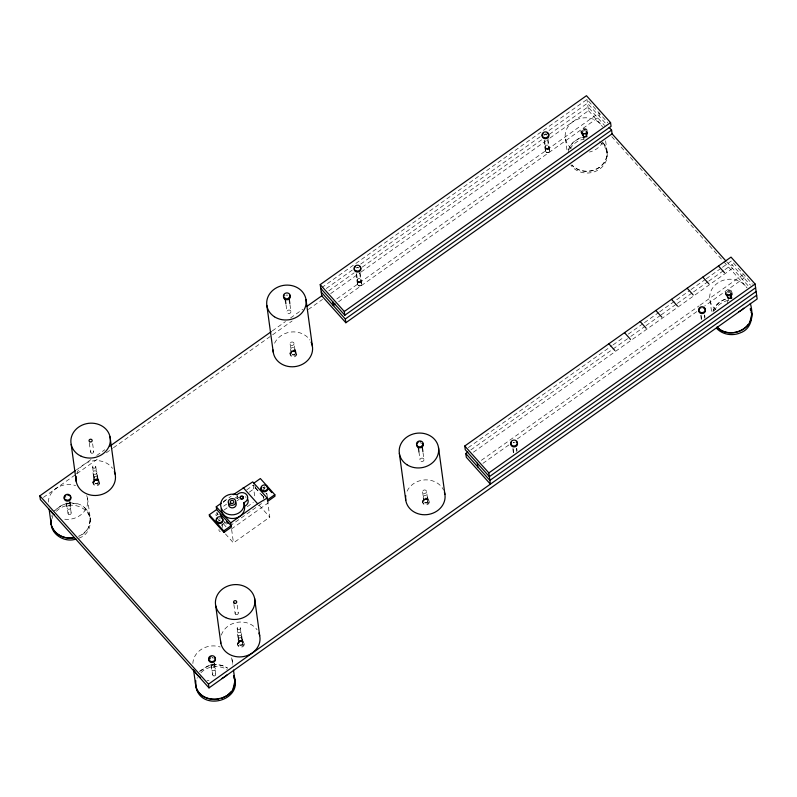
<?xml version="1.0" encoding="UTF-8"?>
<svg xmlns="http://www.w3.org/2000/svg" width="797" height="797" viewBox="0 0 797 797"><rect width="100%" height="100%" fill="white"/><g stroke="black" fill="none" stroke-linecap="round" stroke-linejoin="round"><path stroke-width="0.6" stroke-dasharray="3.98 2.99" d="M90.38 519.564L88.477 527.584M51.895 518.867L52.801 516.157M568.112 152.327L569.427 147.943A19.556 17.185 -7.8 0 1 587.957 136.725M713.016 311.717C715.118 303.637 723.377 298.367 731.467 297.958M51.685 516.297L52.233 515.001M197.038 678.287L197.347 677.57M713.056 311.019C716.005 302.252 725.668 297.331 734.565 297.998M714.172 310.88C717.081 305.062 722.999 301.206 729.325 300.13M78.923 538.144C96.845 532.306 92.552 503.076 73.194 503.276C63.999 499.839 46.774 518.03 58.589 507.191C64.487 503.066 72.388 502.07 79.122 504.64M86.933 530.005L82.679 534.1L78.664 536.271C91.824 532.067 94.534 512.302 81.802 505.926M236.221 498.085L237.556 498.494L238.203 497.806A5.938 5.22 -7.8 0 1 239.19 497.109M56.388 511.315C66.061 500.665 87.58 504.222 90.39 519.325L90.131 517.452M200.934 672.728C207.579 665.854 219.026 664.628 227.145 669.58M321.739 287.627L586.971 99.446L607.852 122.758M326.302 288.494L352.623 269.824M360.722 264.076L540.924 136.227M549.023 130.479L587.489 103.182L605.959 123.814M76.392 469.911L91.615 459.112M96.696 455.515L104.815 449.747M272.305 330.914L285.505 321.55M290.576 317.953L302.76 309.306M328.842 290.805L354.147 272.843M362.246 267.105L542.448 139.256M549.432 134.294L587.997 106.928L604.614 125.488M43.407 497.428L75.894 474.384M76.91 473.657L98.22 458.534M106.34 452.776L112.437 448.452M113.453 447.735L292.11 320.972M308.349 309.455L322.556 299.373M330.675 293.605L360.114 272.723M361.131 271.996L548.924 138.758M549.94 138.04L588.515 110.673L586.971 99.446M336.822 298.925L599.025 112.895L599.533 116.641L338.346 301.943M223.26 501.781L231.24 496.113M223.638 506.225L226.647 504.093M234.687 498.394L237.695 496.252M246.731 489.846L253.755 484.855M218.129 514.244L216.117 515.669L215.738 512.86M224.156 509.97L227.165 507.838M237.207 500.715L239.21 499.291M249.252 492.167L255.279 487.894L254.891 485.084M222.044 524.615L225.073 522.463M247.279 506.713L253.326 502.419M229.865 526.01L263.996 501.791M231.379 529.039L268.529 502.688M225.441 533.94L233.471 542.906L269.804 517.123L267.653 501.403M468.317 447.605L612.066 345.609M613.072 344.892L624.21 336.992M628.265 334.122L643.448 323.343M644.464 322.626L658.631 312.573M659.647 311.856L690.013 290.307M691.029 289.59L705.196 279.528M706.212 278.811L721.395 268.041M722.411 267.324L731.516 260.858L752.398 284.17M470.848 449.906L629.789 337.141M630.796 336.424L644.972 326.372M645.988 325.654L660.155 315.592M661.171 314.875L676.354 304.105M677.37 303.388L692.553 292.609M693.569 291.891L707.736 281.839M708.752 281.122L723.935 270.342M724.951 269.625L732.035 264.604L750.505 285.226M473.388 452.218L732.543 268.34L732.035 264.604M481.368 460.337L699.019 305.909M700.035 305.191L743.561 274.307L744.079 278.053L704.598 306.068M482.892 463.366L509.213 444.686M517.313 438.938L697.514 311.089M208.565 665.834C201.502 668.693 190.752 678.386 207.599 666.192C214.074 663.831 221.805 664.08 227.553 668.155C222.911 665.087 217.033 663.991 211.554 665.027M568.889 149.716L568.51 149.607A19.795 17.404 -7.8 0 1 586.921 136.546M726.734 261.854L749.16 286.9M588.515 110.673L602.632 126.444M611.777 136.646L723.088 260.958M723.925 261.884L747.178 287.856M258.009 490.643L253.197 485.253L254.851 497.358M261.227 494.23L263.638 496.92M255.279 487.894L264.385 498.065M259.364 505.467L269.804 517.123M216.435 512.85L218.089 514.703M223.887 521.178L228.032 525.801M223.578 523.998L226.059 526.767M731.088 292.589L731.596 296.335M731.008 296.424L731.317 298.666L730.979 293.804A1.983 1.724 -4.4 0 0 727.97 292.429A1.983 1.724 -4.4 0 0 728.059 295.418A1.983 1.724 -4.4 0 0 730.979 293.804M727.88 296.882L728.488 301.376M726.774 293.226L727.292 296.972M710.017 300.449L711.781 313.321M704.697 315.124L705.016 317.425M704.269 314.885L704.737 318.252M701.141 315.353L701.758 319.846M700.752 315.343L701.38 319.946M605.6 140.8L606.886 150.165M606.806 151.091L607.065 152.964M587.738 131.306A3.367 2.959 -7.8 0 1 582.786 134.145A3.367 2.959 -7.8 0 1 582.627 129.024A3.367 2.959 -7.8 0 1 587.738 131.306L587.867 132.242A3.367 2.959 -7.8 0 1 582.916 135.082A3.367 2.959 -7.8 0 1 582.756 129.961A3.367 2.959 -7.8 0 1 587.867 132.242M586.542 131.176L587.05 134.922M586.492 132.322A1.983 1.743 -7.8 0 1 583.573 133.996A1.983 1.743 -7.8 0 1 583.484 130.977A1.983 1.743 -7.8 0 1 586.492 132.322L587.13 137.004M586.462 135.002L586.771 137.253M583.334 135.47L583.793 138.837M582.537 132.541L583.504 139.555M582.228 131.814L582.746 135.56M581.023 131.674L581.152 132.611M565.471 139.027L567.075 150.733M549.193 146.668L549.711 150.414M547.947 139.106L549.532 150.623A1.983 1.743 -7.8 0 1 546.612 152.297A1.983 1.743 -7.8 0 1 546.513 149.278A1.983 1.743 -7.8 0 1 549.532 150.623M547.678 140.023L548.605 146.758M544.55 140.481L545.477 147.226M544.162 140.471L545.576 150.842M544.889 147.306L545.397 151.051M516.765 448.462L517.074 450.773M516.336 448.223L516.795 451.6M513.198 448.691L513.816 453.184M512.81 448.681L513.437 453.294M423.038 452.796L423.984 459.71A1.983 1.743 -7.8 0 1 421.075 461.383A1.983 1.743 -7.8 0 1 420.975 458.365A1.983 1.743 -7.8 0 1 423.984 459.71M429.214 500.865A3.367 2.959 -7.8 0 1 424.253 503.704A3.367 2.959 -7.8 0 1 424.094 498.583A3.367 2.959 -7.8 0 1 429.214 500.865L429.334 501.801A3.367 2.959 -7.8 0 1 424.383 504.64A3.367 2.959 -7.8 0 1 424.223 499.51A3.367 2.959 -7.8 0 1 429.334 501.801M427.491 496.989L428.009 500.735M426.544 491.58A1.983 1.743 -7.8 0 1 423.625 493.253A1.983 1.743 -7.8 0 1 423.536 490.235A1.983 1.743 -7.8 0 1 426.544 491.58L427.83 500.944A1.983 1.743 -7.8 0 1 424.911 502.608A1.983 1.743 -7.8 0 1 424.821 499.599A1.983 1.743 -7.8 0 1 427.83 500.944M418.933 451.859L420.039 459.929M422.599 491.799L423.874 501.164M423.187 497.627L423.695 501.373M422.5 501.233L422.619 502.17M361.26 280.016L361.768 283.762M360.015 272.444L361.589 283.971A1.983 1.743 -7.8 0 1 358.67 285.635A1.983 1.743 -7.8 0 1 358.58 282.626A1.983 1.743 -7.8 0 1 361.589 283.971M359.746 273.361L360.672 280.106M356.608 273.829L357.534 280.564M356.219 273.819L357.644 284.18M356.946 280.654L357.464 284.399M296.713 352.902A3.367 2.959 -7.8 0 1 291.752 355.741A3.367 2.959 -7.8 0 1 291.592 350.62A3.367 2.959 -7.8 0 1 296.713 352.902L296.843 353.838A3.367 2.959 -7.8 0 1 291.881 356.677A3.367 2.959 -7.8 0 1 291.722 351.547A3.367 2.959 -7.8 0 1 296.843 353.838M289.988 304.753L290.935 311.667A1.983 1.743 -7.8 0 1 288.016 313.341A1.983 1.743 -7.8 0 1 287.926 310.322A1.983 1.743 -7.8 0 1 290.935 311.667M294.99 349.026L295.508 352.772M294.043 343.617A1.983 1.743 -7.8 0 1 291.134 345.29A1.983 1.743 -7.8 0 1 291.035 342.272A1.983 1.743 -7.8 0 1 294.043 343.617L295.328 352.981A1.983 1.743 -7.8 0 1 292.409 354.645A1.983 1.743 -7.8 0 1 292.32 351.636A1.983 1.743 -7.8 0 1 295.328 352.981M286.033 304.972L286.98 311.886M290.098 343.836L291.373 353.191M290.686 349.664L291.194 353.41M289.998 353.27L290.128 354.207M237.058 494.847L237.556 498.494M231.648 529.597L233.471 542.906M244.161 643.159A3.367 2.959 -7.8 0 1 239.21 645.998A3.367 2.959 -7.8 0 1 239.05 640.868A3.367 2.959 -7.8 0 1 244.161 643.159L244.29 644.096A3.367 2.959 -7.8 0 1 239.339 646.935A3.367 2.959 -7.8 0 1 239.18 641.804A3.367 2.959 -7.8 0 1 244.29 644.096M242.447 639.274L242.955 643.02M241.501 633.874A1.983 1.743 -7.8 0 1 238.582 635.538A1.983 1.743 -7.8 0 1 238.492 632.529A1.983 1.743 -7.8 0 1 241.501 633.874L242.776 643.229A1.983 1.743 -7.8 0 1 239.867 644.903A1.983 1.743 -7.8 0 1 239.767 641.884A1.983 1.743 -7.8 0 1 242.776 643.229M237.177 605.162L238.253 613.023M240.305 628.006L241.84 639.234M233.89 604.505L235.115 613.491M237.167 628.464L238.711 639.702M237.546 634.083L238.831 643.448M238.134 639.911L238.652 643.657M222.094 524.028L222.572 527.534M237.446 643.528L237.576 644.464M217.023 512.252L217.362 514.663M232.037 659.547L232.844 665.395M214.562 662.994L215.359 668.852A1.983 1.743 -7.8 0 1 212.44 670.516A1.983 1.743 -7.8 0 1 212.351 667.507A1.983 1.743 -7.8 0 1 215.359 668.852M214.184 663.114L215.718 674.342M211.205 664.698L212.59 674.81M210.767 664.389L211.414 669.062M99.615 481.737A3.367 2.959 -7.8 0 1 94.664 484.586A3.367 2.959 -7.8 0 1 94.504 479.455A3.367 2.959 -7.8 0 1 99.615 481.737L99.745 482.673A3.367 2.959 -7.8 0 1 94.793 485.512A3.367 2.959 -7.8 0 1 94.634 480.392A3.367 2.959 -7.8 0 1 99.745 482.673M97.901 477.861L98.42 481.607M96.955 472.462A1.983 1.743 -7.8 0 1 94.036 474.125A1.983 1.743 -7.8 0 1 93.946 471.107A1.983 1.743 -7.8 0 1 96.955 472.462L98.24 481.816A1.983 1.743 -7.8 0 1 95.321 483.49A1.983 1.743 -7.8 0 1 95.222 480.471A1.983 1.743 -7.8 0 1 98.24 481.816M92.631 443.75L93.707 451.61M95.76 466.594L97.294 477.821M89.344 443.092L90.569 452.078M92.621 467.052L94.166 478.28M93 472.671L94.285 482.036M93.598 478.499L94.106 482.245M92.9 482.105L93.03 483.042M87.491 498.135L90.061 516.854M70.016 501.582L70.813 507.43A1.983 1.743 -7.8 0 1 67.894 509.104A1.983 1.743 -7.8 0 1 67.805 506.085A1.983 1.743 -7.8 0 1 70.813 507.43M69.638 501.692L71.172 512.929M66.659 503.286L68.044 513.388M66.221 502.967L66.868 507.649M266.915 493.522L267.423 498.294M263.219 496.103L263.478 498.484M732.294 292.768A3.367 2.929 -4.4 0 1 727.322 295.508A3.367 2.929 -4.4 0 1 727.173 290.447A3.367 2.929 -4.4 0 1 732.294 292.768L732.363 293.744A3.367 2.929 -4.4 0 1 727.402 296.484A3.367 2.929 -4.4 0 1 727.243 291.413A3.367 2.929 -4.4 0 1 732.363 293.744M727.023 293.963L727.771 303.697M725.569 293.047L725.639 294.023M420.906 443.281A1.983 1.743 -7.8 0 1 421.523 443.73M285.874 295.348A1.983 1.743 -7.8 0 1 287.847 295.239M356.528 267.643A1.983 1.743 -7.8 0 1 358.501 267.543M543.873 134.823A1.983 1.743 -7.8 0 1 544.142 134.534M544.839 134.135A1.983 1.743 -7.8 0 1 546.065 134.065M546.782 134.394A1.983 1.743 -7.8 0 1 547.071 134.643M513.119 442.514A1.983 1.743 -7.8 0 1 513.497 442.345M218.089 519.604A1.983 1.743 -7.8 0 1 220.41 518.977M220.361 531.669A1.983 1.743 -7.8 0 1 219.354 531.091M219.135 530.792A1.983 1.743 -7.8 0 1 219.095 529.377M263.06 487.625A1.983 1.733 -6.2 0 1 264.983 487.176M263.508 498.125A1.983 1.733 -6.2 0 1 264.086 497.169M210.278 658.989A1.983 1.743 -7.8 0 1 210.468 658.661M212.251 657.854A1.983 1.743 -7.8 0 1 213.048 658.033M65.733 497.577A1.983 1.743 -7.8 0 1 65.932 497.248M223.2 502.568A11.786 10.351 -7.8 0 1 227.275 499.201M218.288 521.099A1.983 1.743 -7.8 0 1 220.111 520.371M262.88 487.824A1.983 1.743 -7.8 0 1 263.687 487.246M264.186 487.106A1.983 1.743 -7.8 0 1 265.202 487.196M263.08 489.318A1.983 1.743 -7.8 0 1 264.903 488.591M245.117 496.78A5.938 5.22 -7.8 0 1 246.134 497.368M274.576 343.248A19.795 17.404 -7.8 0 1 291.523 331.98A19.795 17.404 -7.8 0 1 309.943 340.08M407.078 491.211A19.795 17.404 -7.8 0 1 425.319 479.874A19.795 17.404 -7.8 0 1 443.59 490.055M221.327 635.119A19.795 17.404 -7.8 0 1 237.675 622.258A19.795 17.404 -7.8 0 1 257.112 629.819M76.781 473.697A19.795 17.404 -7.8 0 1 93.129 460.845A19.795 17.404 -7.8 0 1 112.566 468.407M543.933 135.629A1.584 1.395 -7.8 0 1 546.961 135.181M356.598 268.021A1.584 1.395 -7.8 0 1 358.52 267.961M513.188 442.893A1.584 1.395 -7.8 0 1 515.111 442.833M602.931 142.982A19.556 17.185 -7.8 0 1 599.364 167.24A19.556 17.185 -7.8 0 1 571.997 164.929M599.583 141.786A19.556 17.185 -7.8 0 1 600.599 168.366A19.556 17.185 -7.8 0 1 570.831 164.979M570.204 148.77A19.556 17.185 -7.8 0 1 585.147 138.837M603.12 142.842A19.795 17.404 -7.8 0 1 599.503 167.41A19.795 17.404 -7.8 0 1 571.798 165.069M69.638 502.06A1.584 1.395 -7.8 0 1 67.107 503.066M86.684 495.515A19.795 17.404 -7.8 0 1 82.42 513.477A19.795 17.404 -7.8 0 1 62.475 518.827M48.318 502.1A19.795 17.404 -7.8 0 1 75.615 485.582M715.855 309.734A19.795 17.404 -7.8 0 1 717.4 283.204A19.795 17.404 -7.8 0 1 746.799 287.777M231.548 657.784A19.795 17.404 -7.8 0 1 232.206 664.997M209.033 680.598A19.795 17.404 -7.8 0 1 207.021 680.239M192.864 663.512A19.795 17.404 -7.8 0 1 220.161 646.995M214.184 663.473A1.584 1.395 -7.8 0 1 211.653 664.479M602.741 142.175A19.795 17.404 -7.8 0 1 589.531 152.048M571.31 148.312A19.795 17.404 -7.8 0 1 572.854 121.782A19.795 17.404 -7.8 0 1 602.253 126.364M266.198 493.233A1.584 1.395 -7.8 0 1 265.899 493.492M214.772 663.522A2.182 1.913 -7.8 0 1 210.896 664.559M266.417 493.184A1.584 1.395 -7.8 0 1 266.736 494.21M263.687 489.248A1.584 1.395 -7.8 0 1 264.853 488.94M70.226 502.11A2.182 1.913 -7.8 0 1 66.35 503.146M221.626 524.964A1.584 1.395 -7.8 0 1 221.945 525.98M210.089 658.93A2.182 1.913 -7.8 0 1 210.378 658.481M212.381 657.684A2.182 1.913 -7.8 0 1 213.427 658.033M218.896 521.029A1.584 1.395 -7.8 0 1 220.062 520.72M239.319 640.609A1.584 1.395 -7.8 0 0 241.84 639.602A1.584 1.395 -7.8 0 0 239.668 638.198A1.584 1.395 -7.8 0 0 239.319 640.609M94.773 479.186A1.584 1.395 -7.8 0 0 97.294 478.18A1.584 1.395 -7.8 0 0 95.122 476.785A1.584 1.395 -7.8 0 0 94.773 479.186M237.775 629.371A1.584 1.395 -7.8 0 0 240.305 628.365A1.584 1.395 -7.8 0 0 238.134 626.97A1.584 1.395 -7.8 0 0 237.775 629.371M93.229 467.959A1.584 1.395 -7.8 0 0 95.76 466.952A1.584 1.395 -7.8 0 0 93.588 465.548A1.584 1.395 -7.8 0 0 93.229 467.959M235.723 614.397A1.584 1.395 -7.8 0 0 238.253 613.391A1.584 1.395 -7.8 0 0 236.081 611.986A1.584 1.395 -7.8 0 0 235.723 614.397M91.177 452.985A1.584 1.395 -7.8 0 0 93.707 451.979A1.584 1.395 -7.8 0 0 91.535 450.574A1.584 1.395 -7.8 0 0 91.177 452.985M546.075 148.132A1.584 1.395 -7.8 0 0 548.605 147.126A1.584 1.395 -7.8 0 0 546.433 145.721A1.584 1.395 -7.8 0 0 546.075 148.132M358.142 281.471A1.584 1.395 -7.8 0 0 360.672 280.464A1.584 1.395 -7.8 0 0 358.491 279.06A1.584 1.395 -7.8 0 0 358.142 281.471M68.652 514.294A1.584 1.395 -7.8 0 0 71.172 513.288A1.584 1.395 -7.8 0 0 69 511.893A1.584 1.395 -7.8 0 0 68.652 514.294M583.932 136.377A1.584 1.395 -7.8 0 0 586.462 135.37A1.584 1.395 -7.8 0 0 584.291 133.966A1.584 1.395 -7.8 0 0 583.932 136.377M213.197 675.707A1.584 1.395 -7.8 0 0 215.718 674.71A1.584 1.395 -7.8 0 0 213.546 673.306A1.584 1.395 -7.8 0 0 213.197 675.707M728.478 297.789A1.584 1.395 -7.8 0 0 731.008 296.783A1.584 1.395 -7.8 0 0 728.837 295.378A1.584 1.395 -7.8 0 0 728.478 297.789M583.065 133.059A2.182 1.913 -7.8 0 0 586.542 131.674A2.182 1.913 -7.8 0 0 583.553 129.752A2.182 1.913 -7.8 0 0 583.065 133.059M583.573 136.805A2.182 1.913 -7.8 0 0 587.05 135.42A2.182 1.913 -7.8 0 0 584.062 133.488A2.182 1.913 -7.8 0 0 583.573 136.805M239.489 644.903A2.182 1.913 -7.8 0 0 242.965 643.518A2.182 1.913 -7.8 0 0 239.977 641.595A2.182 1.913 -7.8 0 0 239.489 644.903M358.291 285.645A2.182 1.913 -7.8 0 0 361.768 284.26A2.182 1.913 -7.8 0 0 358.78 282.327A2.182 1.913 -7.8 0 0 358.291 285.645M424.532 502.618A2.182 1.913 -7.8 0 0 428.009 501.233A2.182 1.913 -7.8 0 0 425.02 499.301A2.182 1.913 -7.8 0 0 424.532 502.618M292.031 354.655A2.182 1.913 -7.8 0 0 295.508 353.27A2.182 1.913 -7.8 0 0 292.519 351.338A2.182 1.913 -7.8 0 0 292.031 354.655M94.943 483.49A2.182 1.913 -7.8 0 0 98.42 482.105A2.182 1.913 -7.8 0 0 95.431 480.183A2.182 1.913 -7.8 0 0 94.943 483.49M94.425 479.744A2.182 1.913 -7.8 0 0 97.901 478.359A2.182 1.913 -7.8 0 0 94.913 476.437A2.182 1.913 -7.8 0 0 94.425 479.744M728.119 298.217A2.182 1.913 -7.8 0 0 731.596 296.833A2.182 1.913 -7.8 0 0 728.607 294.91A2.182 1.913 -7.8 0 0 728.119 298.217M546.234 152.297A2.182 1.913 -7.8 0 0 549.711 150.922A2.182 1.913 -7.8 0 0 546.722 148.989A2.182 1.913 -7.8 0 0 546.234 152.297M545.716 148.551A2.182 1.913 -7.8 0 0 549.193 147.176A2.182 1.913 -7.8 0 0 546.204 145.243A2.182 1.913 -7.8 0 0 545.716 148.551M291.523 350.909A2.182 1.913 -7.8 0 0 295 349.524A2.182 1.913 -7.8 0 0 292.011 347.602A2.182 1.913 -7.8 0 0 291.523 350.909M357.783 281.899A2.182 1.913 -7.8 0 0 361.26 280.514A2.182 1.913 -7.8 0 0 358.271 278.591A2.182 1.913 -7.8 0 0 357.783 281.899M238.97 641.157A2.182 1.913 -7.8 0 0 242.447 639.782A2.182 1.913 -7.8 0 0 239.459 637.849A2.182 1.913 -7.8 0 0 238.97 641.157M424.014 498.872A2.182 1.913 -7.8 0 0 427.491 497.487A2.182 1.913 -7.8 0 0 424.502 495.565A2.182 1.913 -7.8 0 0 424.014 498.872M727.611 294.472A2.182 1.913 -7.8 0 0 731.088 293.087A2.182 1.913 -7.8 0 0 728.099 291.164A2.182 1.913 -7.8 0 0 727.611 294.472"/><path stroke-width="1.2" d="M50.988 519.903L51.207 524.436L49.125 509.233M234.926 680.977L233.023 689.006M751.76 314.287L749.847 322.317M231.479 691.417L227.225 695.512L221.795 698.292M609.167 127.4L611.578 130.09L612.096 133.836L345.848 322.735L321.759 295.826L320.215 284.599L586.462 95.7L610.552 122.599L611.07 126.344L344.822 315.243L320.733 288.345M755.616 287.757L489.368 476.656L465.279 449.757L464.761 446.011L731.008 257.112L755.098 284.011L757.15 298.995L209.003 687.901L40.358 499.589L39.85 495.844L75.376 470.638M109.896 446.151L271.289 331.632M306.815 306.427L322.048 295.627M335.318 304.105L333.285 305.54L332.777 301.794M344.822 315.243L344.304 311.497L610.552 122.599M345.848 322.735L345.33 318.989L611.578 130.09M216.276 506.733L230.722 522.872L231.319 527.176L223.957 532.406L223.748 530.902L231.11 525.681L216.654 509.542L216.276 506.733L221.257 503.196M233.232 494.698L252.739 481.886L267.184 498.025L267.653 501.403L275.015 496.172L274.806 494.678L260.35 478.539L253.914 483.112M223.957 532.406L209.501 516.257L209.292 514.762L216.654 509.542M230.722 522.872L257.66 503.764L267.184 498.025M267.443 499.898L274.806 494.678M464.761 446.011L488.85 472.92L490.394 484.148L466.305 457.249L465.787 453.503L467.809 452.068M488.85 472.92L755.098 284.011M756.124 291.503L489.876 480.402L465.787 453.503M209.003 687.901L208.485 684.165L756.642 295.249M243.992 502.588L244.898 502.18A5.938 5.22 -7.8 0 0 246.492 494.489A5.938 5.22 -7.8 0 0 237.705 494.15L237.058 494.847L235.723 494.429A11.786 10.351 -7.8 0 0 220.829 502.957A11.786 10.351 -7.8 0 0 231.489 514.852A11.786 10.351 -7.8 0 0 244.151 503.843L243.992 502.588L244.649 507.49A11.786 10.351 -7.8 0 1 233.212 518.498A11.786 10.351 -7.8 0 1 221.148 508.785M244.5 506.234L245.396 505.826A5.938 5.22 -7.8 0 0 247.638 499.052M73.573 537.766C65.115 539.29 55.411 535.275 52.014 527.056M75.984 539.051C64.477 543.156 49.394 533.811 51.297 520.869M74.26 537.676C63.371 540.236 49.852 532.097 51.048 520.013M218.806 699.089C210.169 700.882 200.057 696.927 196.56 688.469M748.214 324.678C741.429 334.162 725.409 335.736 717.041 327.139M717.17 327.178C729.723 341.136 758.355 327.139 750.346 308.409L750.625 308.957M716.603 328.354C722.53 334.71 732.433 336.244 740.293 332.867C752.627 328.543 753.524 314.098 750.306 303.388M612.096 133.836L725.898 260.928M718.476 265.999L724.503 272.723M702.815 277.117L708.842 283.842M687.153 288.225L693.181 294.95M671.492 299.333L677.52 306.068M655.831 310.451L661.859 317.176M640.17 321.56L646.198 328.284M624.509 332.668L630.537 339.402M608.848 343.786L614.876 350.511M320.215 284.599L344.304 311.497M321.241 292.091L345.33 318.989M268.589 488.999L271.797 492.586M243.205 487.625L257.66 503.764M220.072 514.623L221.676 516.416M226.497 521.796L228.101 523.589M209.292 514.762L223.748 530.902M39.85 495.844L208.485 684.165M750.246 309.605L750.595 310.282M751.182 312.165L751.76 314.058M233.8 675.647C244.33 700.892 200.206 712.398 195.853 686.376M233.81 676.045C242.567 702.864 193.143 708.722 195.584 680.409L195.753 685.858L193.512 669.48M234.059 677.918L234.936 680.748M477.323 463.206L477.831 466.952M438.519 447.605L444.925 494.409M422.091 445.882L422.878 451.65M418.305 447.256L418.933 451.859M399.347 453.403L405.753 500.207M306.018 299.642L312.424 346.446M289.042 297.839L289.829 303.607M285.087 298.058L285.884 303.816M266.846 305.44L273.251 352.244M254.572 598.228L259.702 635.677M233.481 670.078L234.607 678.267M215.728 605.82L220.849 643.259M110.026 436.816L115.157 474.255M71.182 444.407L76.303 481.846M422.988 443.471A3.367 2.959 -7.8 0 1 419.7 447.804A3.367 2.959 -7.8 0 1 417.19 443.252M417.648 442.763A3.367 2.959 -7.8 0 1 418.206 442.375M420.218 441.877A3.367 2.959 -7.8 0 1 420.916 441.966M289.57 294.91A3.367 2.959 -7.8 0 1 289.221 298.875A3.367 2.959 -7.8 0 1 284.728 299.124A3.367 2.959 -7.8 0 1 284.14 295.209M360.593 267.732A3.367 2.959 -7.8 0 1 358.002 272.026A3.367 2.959 -7.8 0 1 354.257 268.669M354.795 267.513A3.367 2.959 -7.8 0 1 355.253 267.025M359.746 266.776A3.367 2.959 -7.8 0 1 360.224 267.214M548.167 133.866A3.367 2.959 -7.8 0 1 545.945 138.688A3.367 2.959 -7.8 0 1 542.398 134.723M542.727 134.165A3.367 2.959 -7.8 0 1 543.185 133.687M547.101 133.099A3.367 2.959 -7.8 0 1 547.678 133.438M705.126 309.256A3.367 2.959 -7.8 0 1 701.828 313.59A3.367 2.959 -7.8 0 1 699.318 309.037M700.334 308.15A3.367 2.959 -7.8 0 1 700.971 307.871M703.044 307.752A3.367 2.959 -7.8 0 1 703.691 307.971M704.269 308.3A3.367 2.959 -7.8 0 1 704.757 308.738M516.336 441.648A3.367 2.959 -7.8 0 1 516.785 445.732A3.367 2.959 -7.8 0 1 512.162 446.41A3.367 2.959 -7.8 0 1 511.385 442.375M221.815 518.299A3.367 2.959 -7.8 0 1 220.759 523.38A3.367 2.959 -7.8 0 1 216.336 520.192M216.864 519.036A3.367 2.959 -7.8 0 1 217.322 518.548M266.606 486.549A3.367 2.949 -6.2 0 1 267.055 490.613A3.367 2.949 -6.2 0 1 262.422 491.271A3.367 2.949 -6.2 0 1 261.645 487.246M214.762 657.704A3.367 2.959 -7.8 0 1 214.413 661.669A3.367 2.959 -7.8 0 1 209.92 661.918A3.367 2.959 -7.8 0 1 209.332 658.003M210.348 657.126A3.367 2.959 -7.8 0 1 210.976 656.838M70.584 496.81A3.367 2.959 -7.8 0 1 68.004 501.104A3.367 2.959 -7.8 0 1 64.258 497.746M64.447 497.149A3.367 2.959 -7.8 0 1 64.786 496.591M65.244 496.103A3.367 2.959 -7.8 0 1 65.802 495.714M67.815 495.216A3.367 2.959 -7.8 0 1 68.512 495.306M69.737 495.864A3.367 2.959 -7.8 0 1 70.216 496.292M241.999 496.431A1.584 1.395 -7.8 0 1 243.334 498.075A1.584 1.395 -7.8 0 1 241.322 499.161A1.584 1.395 -7.8 0 1 240.335 497.328M240.535 497.009A1.584 1.395 -7.8 0 1 241.182 496.551M235.454 502.319A3.865 3.397 -7.8 0 1 232.903 507.838A3.865 3.397 -7.8 0 1 228.839 503.296M311.089 342.092A19.795 17.404 -7.8 0 1 296.713 366.321A19.795 17.404 -7.8 0 1 273.082 349.973M444.417 492.187A19.795 17.404 -7.8 0 1 426.654 514.663A19.795 17.404 -7.8 0 1 405.753 495.654M258.895 633.057A19.795 17.404 -7.8 0 1 243.902 656.499A19.795 17.404 -7.8 0 1 220.52 640.549M114.35 471.645A19.795 17.404 -7.8 0 1 97.822 495.326A19.795 17.404 -7.8 0 1 76.133 476.397M54.485 515.001A19.795 17.404 -7.8 0 1 50.719 510.797M226.966 674.89A19.795 17.404 -7.8 0 1 222.064 678.367M200.605 677.56A19.795 17.404 -7.8 0 1 194.368 670.596M743.79 308.2A19.795 17.404 -7.8 0 1 738.889 311.677M418.236 446.559A3.367 2.959 -7.8 0 0 423.187 443.72A3.367 2.959 -7.8 0 0 418.076 441.438A3.367 2.959 -7.8 0 0 418.236 446.559M285.177 298.516A3.367 2.959 -7.8 0 0 290.138 295.677A3.367 2.959 -7.8 0 0 285.017 293.396A3.367 2.959 -7.8 0 0 285.177 298.516M355.831 270.821A3.367 2.959 -7.8 0 0 360.792 267.981A3.367 2.959 -7.8 0 0 355.681 265.69A3.367 2.959 -7.8 0 0 355.831 270.821M543.773 137.482A3.367 2.959 -7.8 0 0 548.734 134.643A3.367 2.959 -7.8 0 0 543.614 132.352A3.367 2.959 -7.8 0 0 543.773 137.482M700.364 312.344A3.367 2.959 -7.8 0 0 705.325 309.505A3.367 2.959 -7.8 0 0 700.204 307.214A3.367 2.959 -7.8 0 0 700.364 312.344M512.431 445.682A3.367 2.959 -7.8 0 0 517.383 442.843A3.367 2.959 -7.8 0 0 512.272 440.562A3.367 2.959 -7.8 0 0 512.431 445.682M217.91 522.344A3.367 2.959 -7.8 0 0 222.871 519.505A3.367 2.959 -7.8 0 0 217.75 517.213A3.367 2.959 -7.8 0 0 217.91 522.344M262.711 490.524A3.367 2.949 -6.2 0 0 267.682 487.734A3.367 2.949 -6.2 0 0 262.562 485.423A3.367 2.949 -6.2 0 0 262.711 490.524M210.378 661.321A3.367 2.959 -7.8 0 0 215.329 658.481A3.367 2.959 -7.8 0 0 210.219 656.19A3.367 2.959 -7.8 0 0 210.378 661.321M65.832 499.898A3.367 2.959 -7.8 0 0 70.784 497.059A3.367 2.959 -7.8 0 0 65.673 494.778A3.367 2.959 -7.8 0 0 65.832 499.898M229.705 504.73A3.865 3.397 -7.8 0 0 235.872 502.279A3.865 3.397 -7.8 0 0 230.572 498.862A3.865 3.397 -7.8 0 0 229.705 504.73M230.971 503.236A1.783 1.564 -7.8 0 0 233.81 502.11A1.783 1.564 -7.8 0 0 231.369 500.526A1.783 1.564 -7.8 0 0 230.971 503.236M240.764 498.484A1.584 1.395 -7.8 0 0 243.294 497.487A1.584 1.395 -7.8 0 0 241.122 496.083A1.584 1.395 -7.8 0 0 240.764 498.484M274.417 316.758A19.795 17.404 -7.8 0 0 306.018 304.195A19.795 17.404 -7.8 0 0 278.85 286.671A19.795 17.404 -7.8 0 0 274.417 316.758M406.918 464.721A19.795 17.404 -7.8 0 0 438.519 452.158A19.795 17.404 -7.8 0 0 411.352 434.634A19.795 17.404 -7.8 0 0 406.918 464.721M81.194 456.233A19.795 17.404 -7.8 0 0 110.355 439.526A19.795 17.404 -7.8 0 0 80.258 426.076A19.795 17.404 -7.8 0 0 81.194 456.233M89.643 441.747A1.584 1.395 -7.8 0 0 92.173 440.741A1.584 1.395 -7.8 0 0 89.991 439.346A1.584 1.395 -7.8 0 0 89.643 441.747M225.74 617.645A19.795 17.404 -7.8 0 0 254.901 600.948A19.795 17.404 -7.8 0 0 224.804 587.489A19.795 17.404 -7.8 0 0 225.74 617.645M234.188 603.16A1.584 1.395 -7.8 0 0 236.709 602.163A1.584 1.395 -7.8 0 0 234.537 600.759A1.584 1.395 -7.8 0 0 234.188 603.16"/></g></svg>
